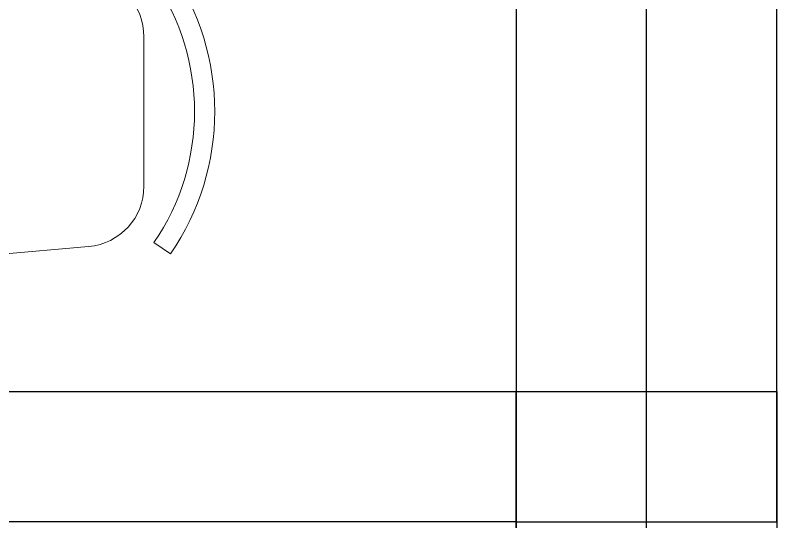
# Model space of a CAD drawing. Header units: millimetres. Extents: x 0 to 145404, y 0 to 194550.
# Drawn here: x 89706 to 90875, y 74146 to 74924 of the extents above; entities that cross this region are included whole.
import ezdxf

# ---------------------------------------------------------------- set-up
doc = ezdxf.new("R2010")
doc.units = ezdxf.units.MM
doc.layers.add('АР - мебель', color=7, linetype='Continuous', lineweight=9, true_color=0x787878)
doc.layers.add('АР - Монолит', color=56, linetype='Continuous', lineweight=30)
doc.layers.add('АР - Наружная стена', color=144, linetype='Continuous', lineweight=30)

# ---------------------------------------------------------------- blocks, each defined once
blk = doc.blocks.new('Квартира 1К 5450 тип 8')
at = {"layer": 'АР - Монолит'}
blk.add_lwpolyline([(-6750, 5650), (-6750, 5450), (0, 5450), (0, 5650)], close=True, dxfattribs=at)
at = {"layer": 'АР - Наружная стена'}
blk.add_lwpolyline([(-7150, 0), (-6750, 0), (-6750, 5650), (-7150, 5650)], close=True, dxfattribs=at)
blk = doc.blocks.new('ОГ78_на2персон_стол800х800')
for p, q in [((489.2, -172.3), (724.4, -192.8)), ((824.7, -198.8), (850.3, -181.3)), ((809.3, -285.3), (809.3, -514.7))]:
    blk.add_line(p, q)
for centre, radius, start, end in [((530.7, -400), 387.3, 325.6197, 34.3803), ((716.4, -285.3), 92.9, 0, 85.0303), ((530.7, -400), 356.3, 325.6197, 34.3803), ((716.4, -514.7), 92.9, 274.9697, 0)]:
    blk.add_arc(centre, radius, start, end)
blk = doc.blocks.new('Квартира 1С 3450 тип 9-1')
at = {"layer": 'АР - Монолит'}
blk.add_lwpolyline([(0, 0), (0, 200), (-6750, 200), (-6750, 0)], close=True, dxfattribs=at)
at = {"layer": 'АР - Наружная стена'}
blk.add_lwpolyline([(-7150, 0), (-7150, 3650), (-6750, 3650), (-6750, 0)], close=True, dxfattribs=at)
at = {"layer": 'АР - мебель', "rotation": 180}
blk.add_blockref('ОГ78_на2персон_стол800х800', (-5369, 230), dxfattribs=at)
blk = doc.blocks.new('V_Section_3')
blk.add_lwpolyline([(200, -25750), (400, -25750), (400, -31000), (200, -31000)], close=True)
for name, p in [('Квартира 1С 3450 тип 9-1', (7150, -29200)), ('Квартира 1К 5450 тип 8', (7150, -34650))]:
    blk.add_blockref(name, p)

msp = doc.modelspace()

# ---------------------------------------------------------------- block references
at = {"xscale": -1}
msp.add_blockref('V_Section_3', (90875.5, 103346.1, 0), dxfattribs=at)

doc.saveas('drawing.dxf')
